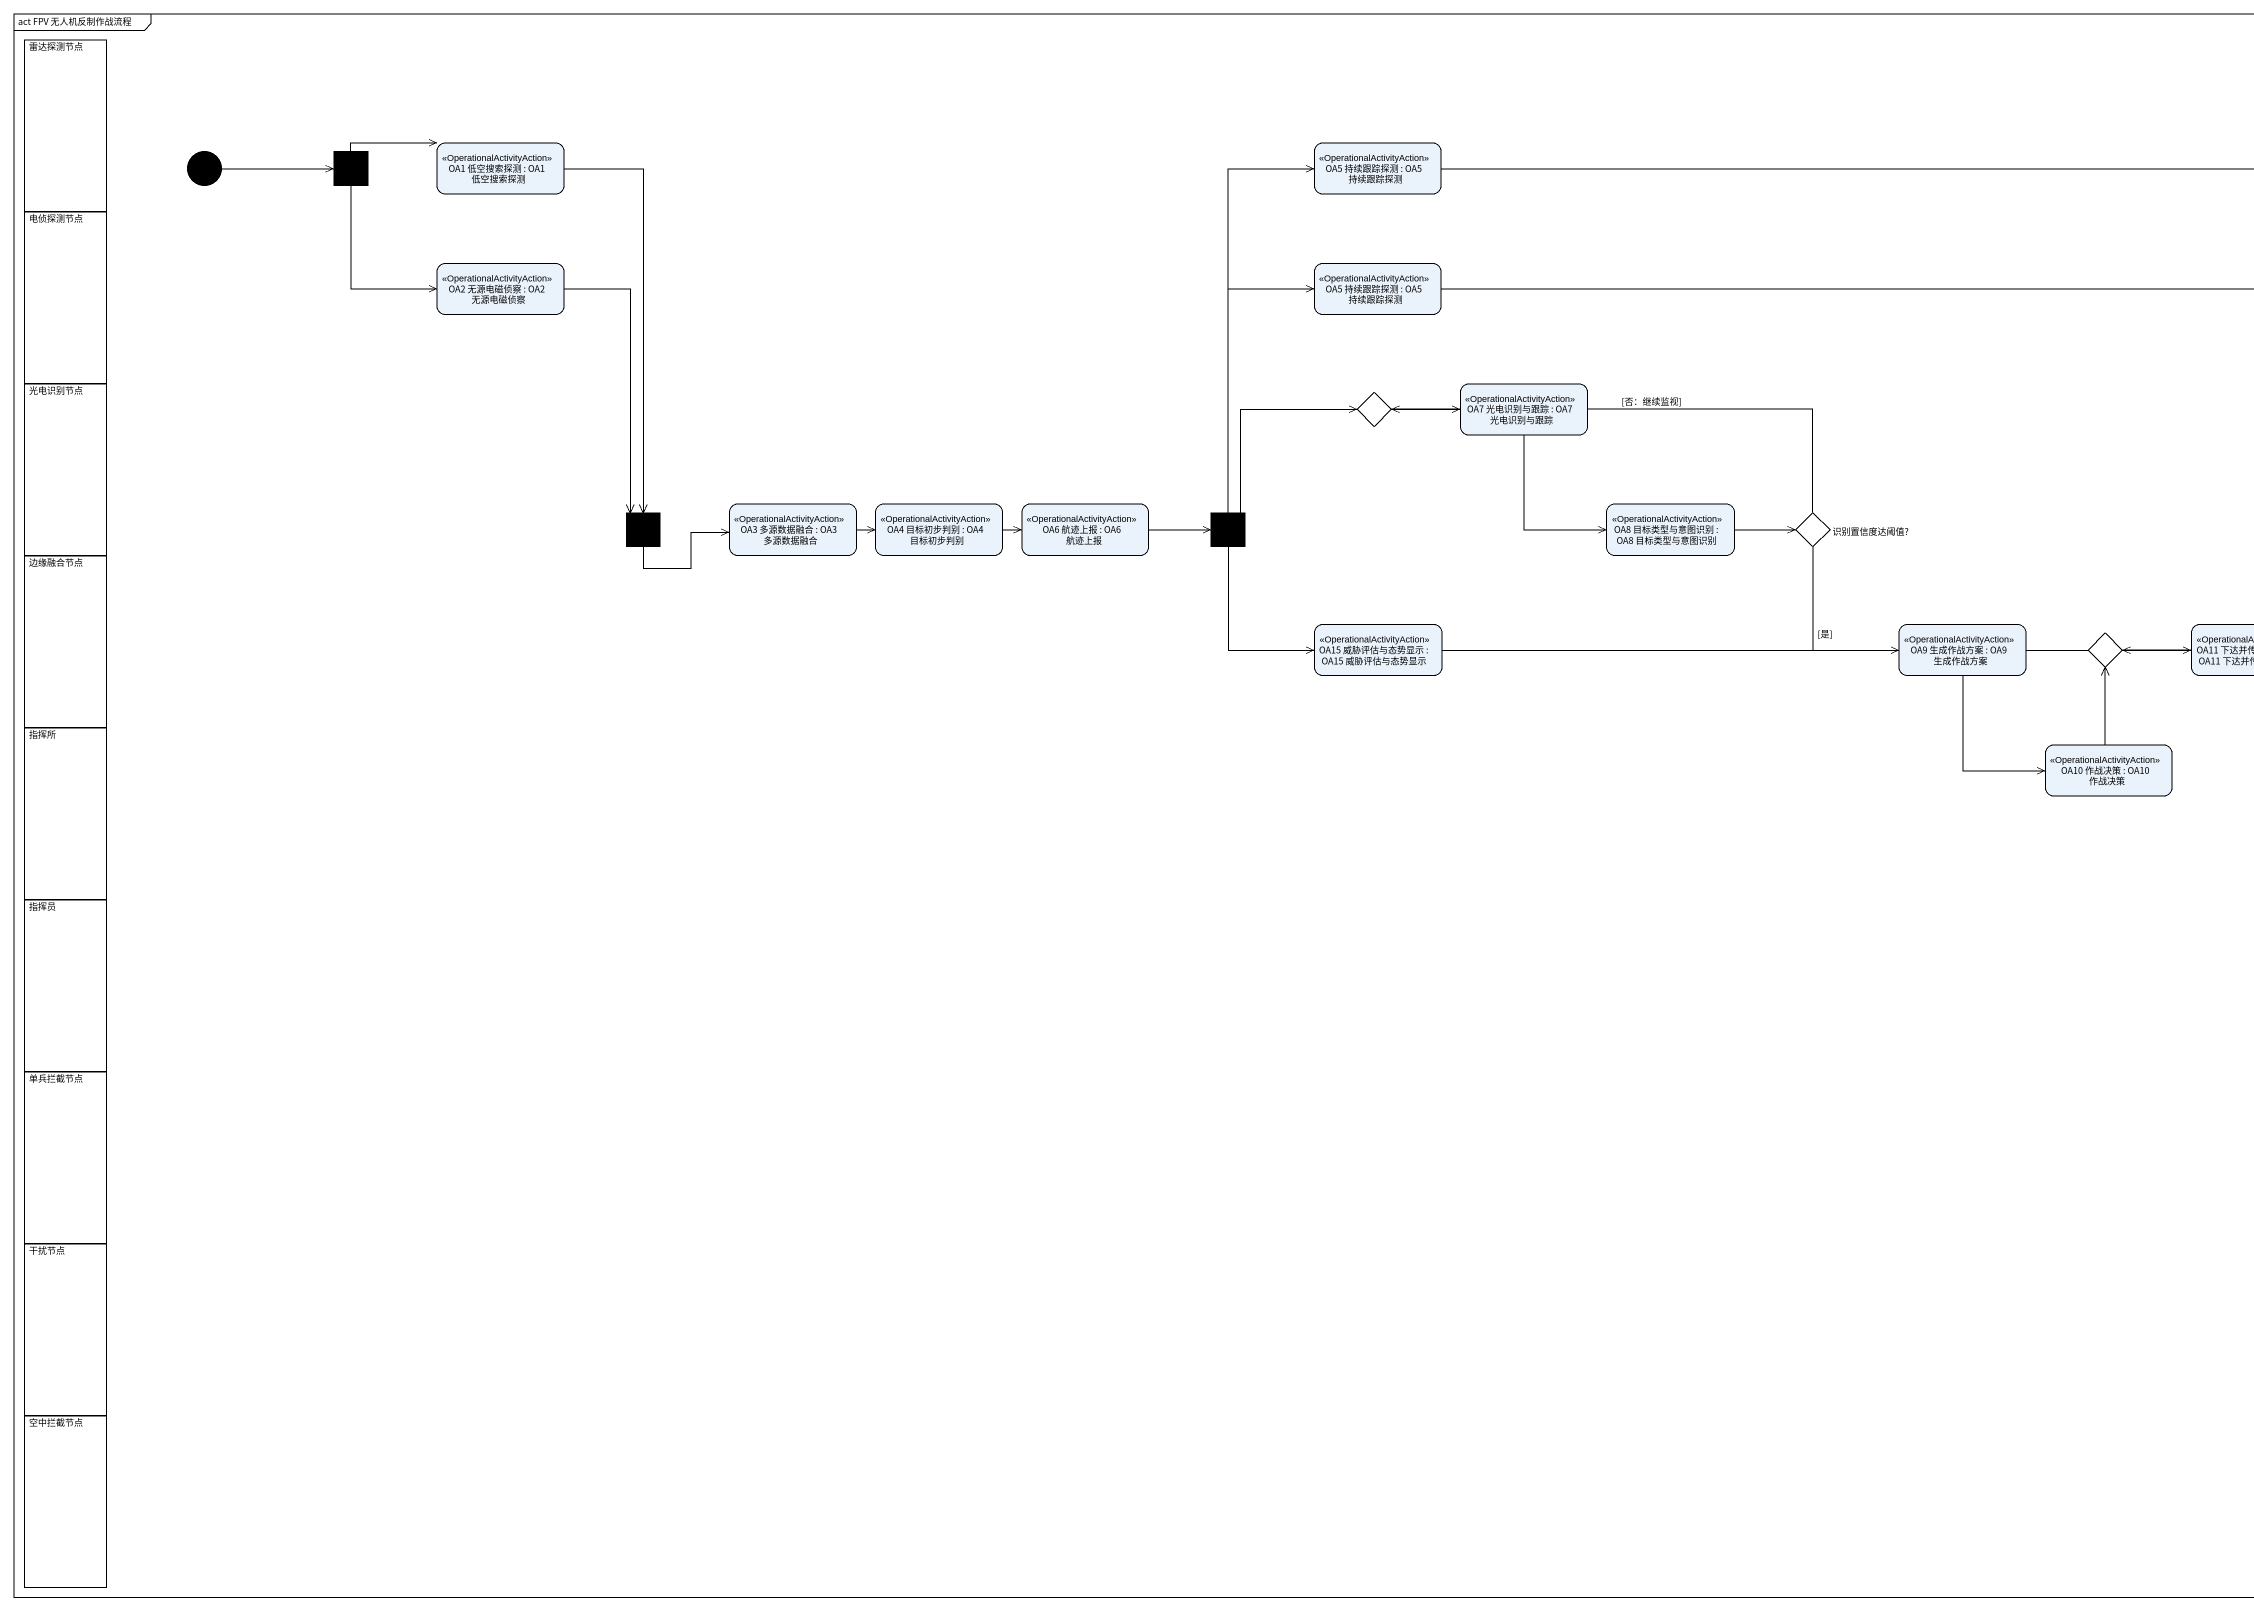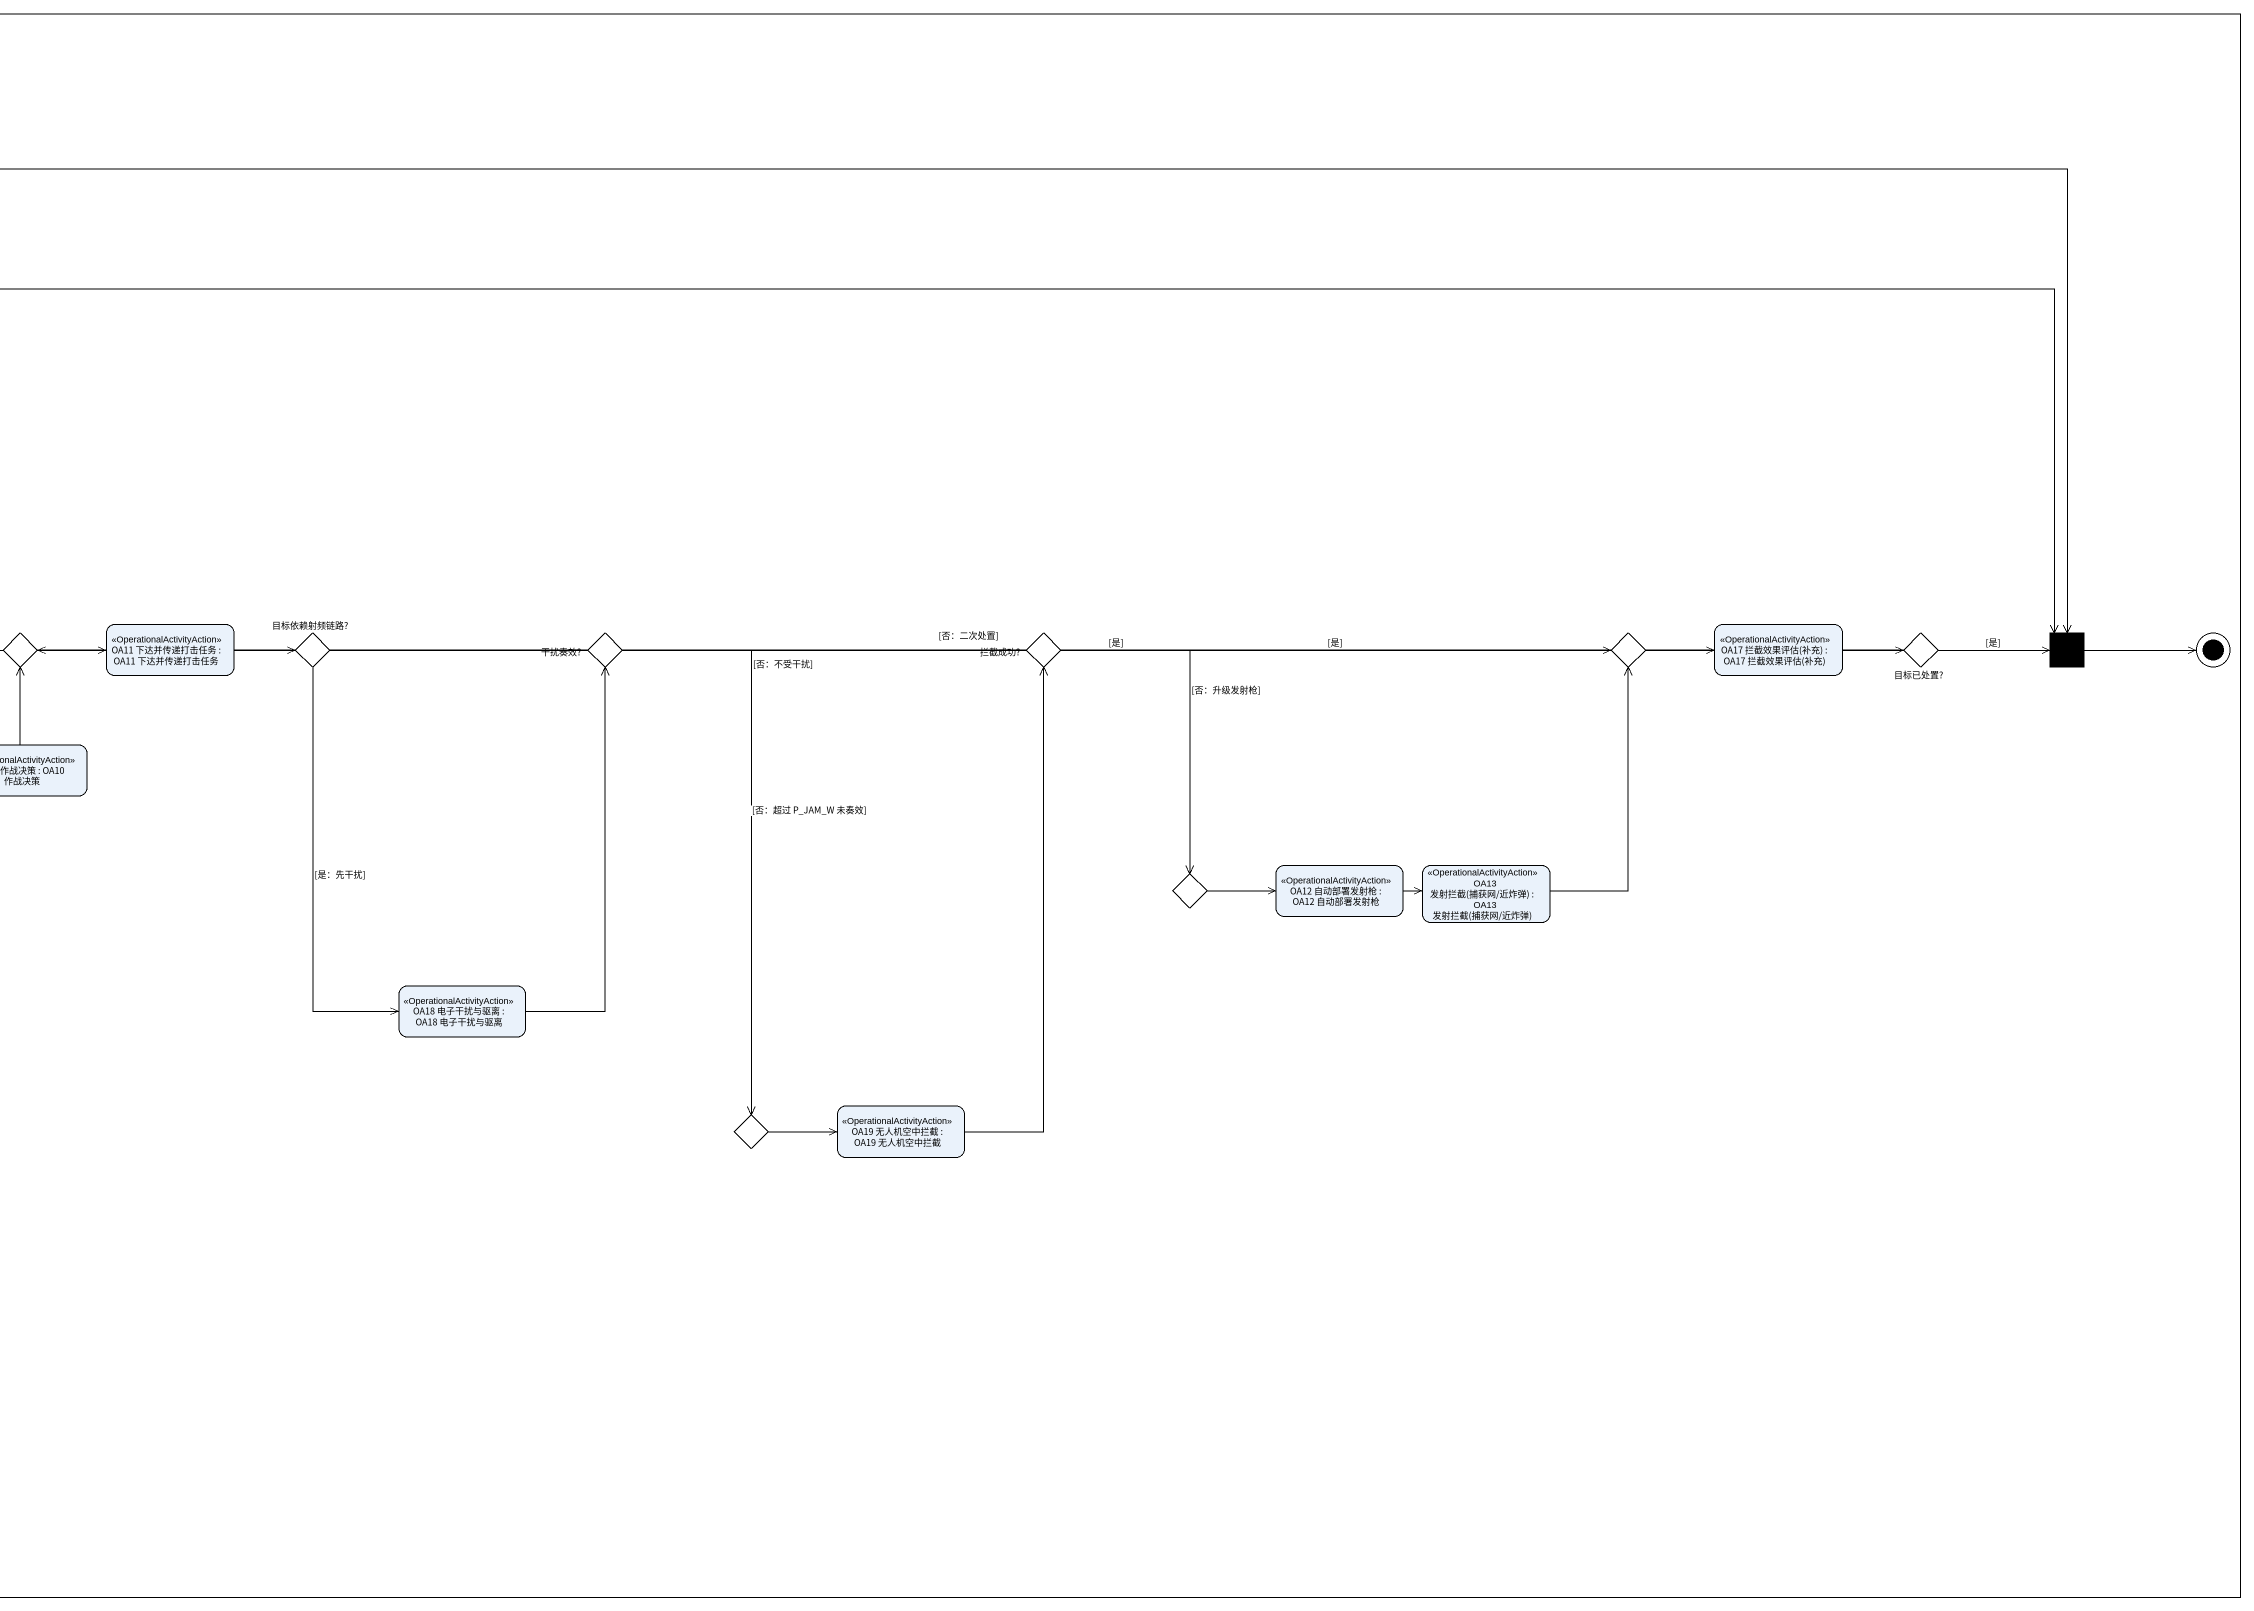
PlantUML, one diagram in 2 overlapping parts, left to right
@startuml
mainframe act FPV 无人机反制作战流程
hide empty description
state 雷达探测节点 <<partition>>
state fork1 <<fork>>
state "OA1 低空搜索探测 : OA1 低空搜索探测" as OA1_低空搜索探测 <<OperationalActivityAction>>
state "OA5 持续跟踪探测 : OA5 持续跟踪探测" as OA5_持续跟踪探测 <<OperationalActivityAction>>
state 电侦探测节点 <<partition>>
state "OA2 无源电磁侦察 : OA2 无源电磁侦察" as OA2_无源电磁侦察 <<OperationalActivityAction>>
state "OA5 持续跟踪探测 : OA5 持续跟踪探测" as OA5_持续跟踪探测_2 <<OperationalActivityAction>>
state 光电识别节点 <<partition>>
state choice1 <<choice>>
state "OA7 光电识别与跟踪 : OA7 光电识别与跟踪" as OA7_光电识别与跟踪 <<OperationalActivityAction>>
state fork2 <<join>>
state "OA3 多源数据融合 : OA3 多源数据融合" as OA3_多源数据融合 <<OperationalActivityAction>>
state "OA4 目标初步判别 : OA4 目标初步判别" as OA4_目标初步判别 <<OperationalActivityAction>>
state "OA6 航迹上报 : OA6 航迹上报" as OA6_航迹上报 <<OperationalActivityAction>>
state fork3 <<fork>>
state "OA8 目标类型与意图识别 : OA8 目标类型与意图识别" as OA8_目标类型与意图识别 <<OperationalActivityAction>>
state "识别置信度达阈值?" as 识别置信度达阈值 <<choice>>
state 边缘融合节点 <<partition>>
state "OA15 威胁评估与态势显示 : OA15 威胁评估与态势显示" as OA15_威胁评估与态势显示 <<OperationalActivityAction>>
state "OA9 生成作战方案 : OA9 生成作战方案" as OA9_生成作战方案 <<OperationalActivityAction>>
state choice2 <<choice>>
state "OA11 下达并传递打击任务 : OA11 下达并传递打击任务" as OA11_下达并传递打击任务 <<OperationalActivityAction>>
state "目标依赖射频链路?" as 目标依赖射频链路 <<choice>>
state "干扰奏效?" as 干扰奏效 <<choice>>
state "拦截成功?" as 拦截成功 <<choice>>
state choice3 <<choice>>
state "OA17 拦截效果评估(补充) : OA17 拦截效果评估(补充)" as OA17_拦截效果评估_补充 <<OperationalActivityAction>>
state "目标已处置?" as 目标已处置 <<choice>>
state fork4 <<join>>
state 指挥所 <<partition>>
state "OA10 作战决策 : OA10 作战决策" as OA10_作战决策 <<OperationalActivityAction>>
state "OA12 自动部署发射枪 : OA12 自动部署发射枪" as OA12_自动部署发射枪 <<OperationalActivityAction>>
state "OA13 发射拦截(捕获网/近炸弹) : OA13 发射拦截(捕获网/近炸弹)" as OA13_发射拦截_捕获网_近炸弹 <<OperationalActivityAction>>
state 指挥员 <<partition>>
state choice4 <<choice>>
state "OA18 电子干扰与驱离 : OA18 电子干扰与驱离" as OA18_电子干扰与驱离 <<OperationalActivityAction>>
state 单兵拦截节点 <<partition>>
state choice5 <<choice>>
state "OA19 无人机空中拦截 : OA19 无人机空中拦截" as OA19_无人机空中拦截 <<OperationalActivityAction>>
state 干扰节点 <<partition>>
state 空中拦截节点 <<partition>>
[*] -right-> fork1
fork1 -right-> OA1_低空搜索探测
fork1 --> OA2_无源电磁侦察
OA1_低空搜索探测 --> fork2
OA5_持续跟踪探测 -right-> fork4
OA2_无源电磁侦察 --> fork2
OA5_持续跟踪探测_2 -right-> fork4
choice1 -right-> OA7_光电识别与跟踪
OA7_光电识别与跟踪 --> OA8_目标类型与意图识别
fork2 -right-> OA3_多源数据融合
OA3_多源数据融合 -right-> OA4_目标初步判别
OA4_目标初步判别 -right-> OA6_航迹上报
OA6_航迹上报 -right-> fork3
fork3 -up-> OA5_持续跟踪探测
fork3 -up-> OA5_持续跟踪探测_2
fork3 -up-> choice1
fork3 --> OA15_威胁评估与态势显示
OA8_目标类型与意图识别 -right-> 识别置信度达阈值
识别置信度达阈值 -left-> choice1 : [否：继续监视]
识别置信度达阈值 --> OA9_生成作战方案 : [是]
OA15_威胁评估与态势显示 -right-> fork4
OA9_生成作战方案 --> OA10_作战决策
choice2 -right-> OA11_下达并传递打击任务
OA11_下达并传递打击任务 -right-> 目标依赖射频链路
目标依赖射频链路 --> OA18_电子干扰与驱离 : [是：先干扰]
目标依赖射频链路 --> choice5 : [否：不受干扰]
干扰奏效 -right-> choice3 : [是]
干扰奏效 --> choice5 : [否：超过 P_JAM_W 未奏效]
拦截成功 -right-> choice3 : [是]
拦截成功 --> choice4 : [否：升级发射枪]
choice3 -right-> OA17_拦截效果评估_补充
OA17_拦截效果评估_补充 -right-> 目标已处置
目标已处置 -left-> choice2 : [否：二次处置]
目标已处置 -right-> fork4 : [是]
OA10_作战决策 -up-> choice2
OA12_自动部署发射枪 -right-> OA13_发射拦截_捕获网_近炸弹
OA13_发射拦截_捕获网_近炸弹 -up-> choice3
choice4 -right-> OA12_自动部署发射枪
OA18_电子干扰与驱离 -up-> 干扰奏效
choice5 -right-> OA19_无人机空中拦截
OA19_无人机空中拦截 -up-> 拦截成功
fork4 -right-> [*]
@enduml
